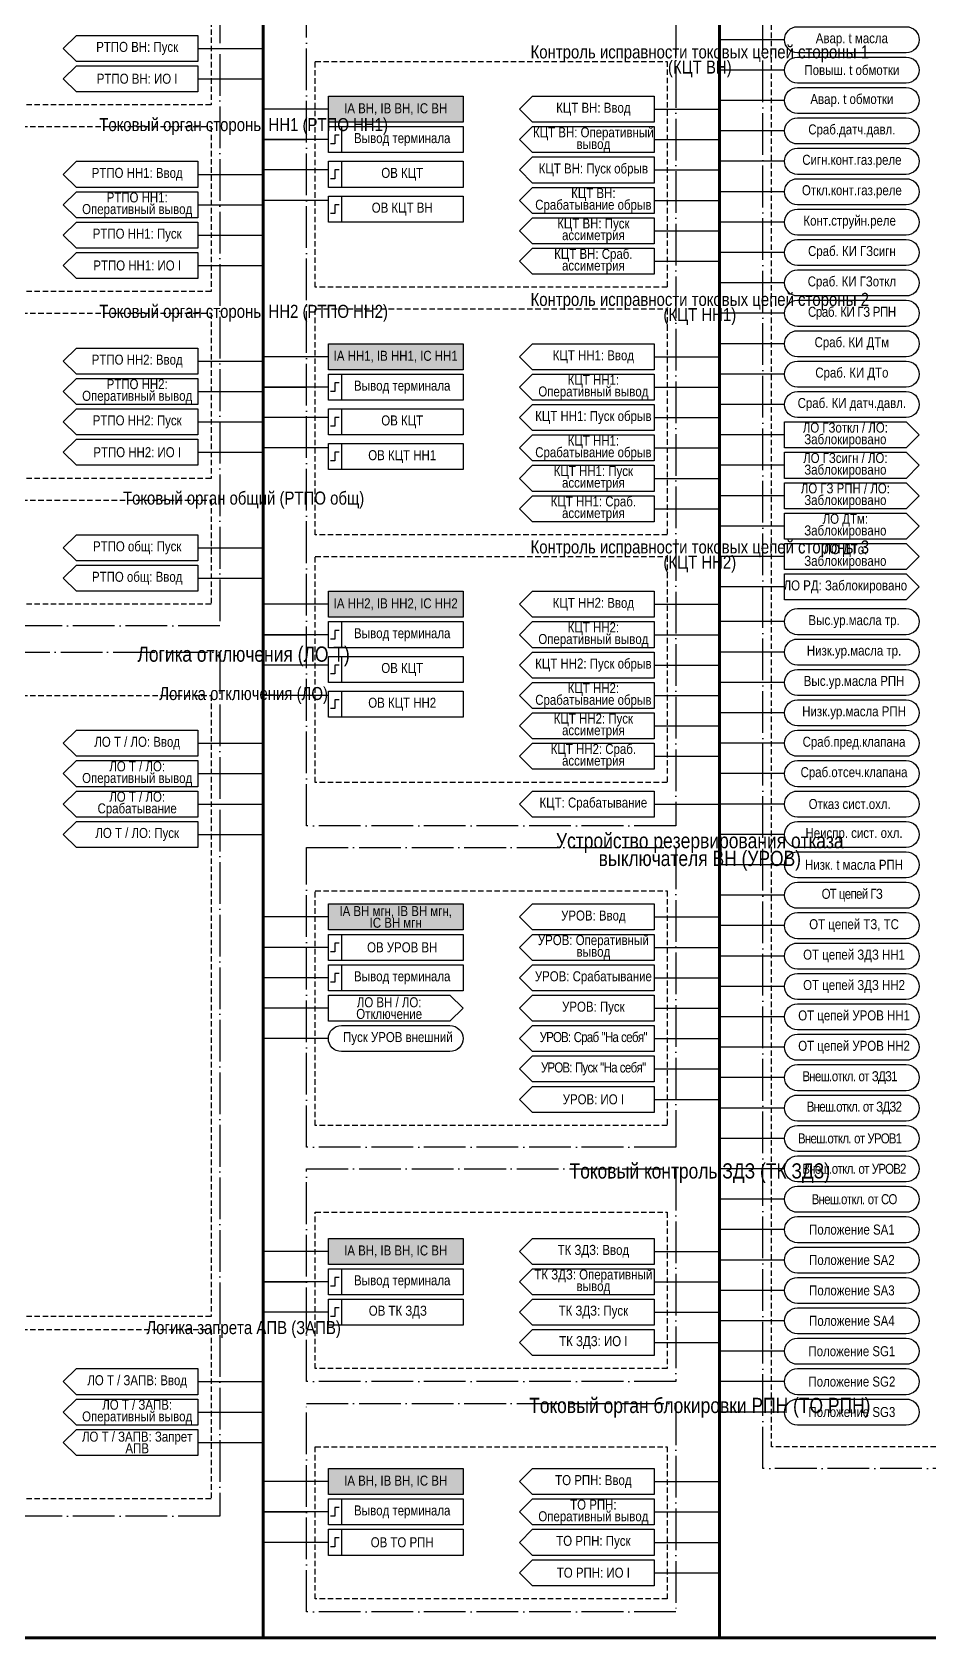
# Model space of a CAD drawing. Header units: millimetres. Extents: x 1657 to 5785, y -558 to 1129.
# Drawn here: x 3250.8 to 3457.2, y -94 to 275.7 of the extents above; entities that cross this region are included whole.
import ezdxf

# ---------------------------------------------------------------- set-up
doc = ezdxf.new("R2010")
doc.units = ezdxf.units.MM
doc.linetypes.add('ACAD_ISO04W100', pattern=[30, 24, -3, 0, -3])
doc.linetypes.add('штриховая2', pattern=[0.375, 0.25, -0.125])
doc.layers.add('TEXT', color=7, linetype='Continuous', lineweight=25)
doc.layers.add('Основная', color=7, linetype='Continuous')
doc.styles.add('2.5_Gost_RD', font='ARIALN.TTF', dxfattribs={"height": 2.5})
doc.styles.add('3.5_Gost_RD', font='ARIALN.TTF', dxfattribs={"height": 3.5})

msp = doc.modelspace()

# ---------------------------------------------------------------- hatches: boundary and pattern name
at = {"ltscale": 100, "true_color": 0xf7931d}
h = msp.add_hatch(color=30, dxfattribs=at)
h.dxf.hatch_style = 1
h.paths.add_polyline_path([(3319, 261), (3350, 261), (3350, 255), (3319, 255)])
h = msp.add_hatch(color=30, dxfattribs=at)
h.dxf.hatch_style = 1
h.paths.add_polyline_path([(3319, 204), (3350, 204), (3350, 198), (3319, 198)])
h = msp.add_hatch(color=30, dxfattribs=at)
h.dxf.hatch_style = 1
h.paths.add_polyline_path([(3319, 147), (3350, 147), (3350, 141), (3319, 141)])
h = msp.add_hatch(color=30, dxfattribs=at)
h.dxf.hatch_style = 1
h.paths.add_polyline_path([(3319, 75), (3350, 75), (3350, 69), (3319, 69)])
h = msp.add_hatch(color=30, dxfattribs=at)
h.dxf.hatch_style = 1
h.paths.add_polyline_path([(3319, -2), (3350, -2), (3350, -8), (3319, -8)])
h = msp.add_hatch(color=30, dxfattribs=at)
h.dxf.hatch_style = 1
h.paths.add_polyline_path([(3319, -55), (3350, -55), (3350, -61), (3319, -61)])

# ---------------------------------------------------------------- linework, layer by layer
at = {"lineweight": 100, "ltscale": 100}
for p, q in [((3304, 562), (3304, -94)), ((3409, 562), (3409, -94)), ((2989, -94), (3514, -94))]:
    msp.add_line(p, q, dxfattribs=at)
at = {"ltscale": 100}
for p, q in [((3261, 275), (3258, 272)), ((3261, 275), (3289, 275)), ((3424, 274), (3409, 274)), ((3258, 272), (3261, 269)), ((3289, 272), (3304, 272)), ((3261, 268), (3258, 265)), ((3261, 268), (3289, 268)), ((3424, 267), (3409, 267)), ((3258, 265), (3261, 262)), ((3289, 265), (3304, 265)), ((3424, 260), (3409, 260)), ((3319, 258), (3304, 258)), ((3394, 258), (3409, 258)), ((3424, 253), (3409, 253)), ((3319, 251), (3304, 251)), ((3304, 251), (3314, 251)), ((3394, 251), (3409, 251)), ((3424, 246), (3409, 246)), ((3289, 243), (3304, 243)), ((3319, 244), (3304, 244)), ((3394, 244), (3409, 244)), ((3319, 237), (3304, 237)), ((3394, 237), (3409, 237)), ((3424, 239), (3409, 239)), ((3289, 236), (3304, 236)), ((3261, 232), (3258, 229)), ((3261, 232), (3289, 232)), ((3394, 230), (3409, 230)), ((3424, 232), (3409, 232)), ((3258, 229), (3261, 226)), ((3289, 229), (3304, 229)), ((3261, 225), (3258, 222)), ((3258, 222), (3261, 219)), ((3261, 225), (3289, 225)), ((3289, 222), (3304, 222)), ((3394, 223), (3409, 223)), ((3424, 225), (3409, 225)), ((3424, 218), (3409, 218)), ((3424, 211), (3409, 211)), ((3424, 204), (3409, 204)), ((3289, 200), (3304, 200)), ((3319, 201), (3304, 201)), ((3394, 201), (3409, 201)), ((3424, 197), (3409, 197)), ((3289, 193), (3304, 193)), ((3319, 194), (3304, 194)), ((3304, 194), (3314, 194)), ((3394, 194), (3409, 194)), ((3261, 189), (3258, 186)), ((3261, 189), (3289, 189)), ((3424, 190), (3409, 190)), ((3258, 186), (3261, 183)), ((3289, 186), (3304, 186)), ((3319, 187), (3304, 187)), ((3394, 187), (3409, 187)), ((3261, 182), (3258, 179)), ((3261, 182), (3289, 182)), ((3424, 183), (3409, 183)), ((3258, 179), (3261, 176)), ((3289, 179), (3304, 179)), ((3319, 180), (3304, 180)), ((3394, 180), (3409, 180)), ((3424, 176), (3409, 176)), ((3394, 173), (3409, 173)), ((3424, 169), (3409, 169)), ((3394, 166), (3409, 166)), ((3261, 160), (3258, 157)), ((3261, 160), (3289, 160)), ((3424, 162), (3409, 162)), ((3258, 157), (3261, 154)), ((3289, 157), (3304, 157)), ((3261, 153), (3258, 150)), ((3261, 153), (3289, 153)), ((3289, 153), (3289, 147)), ((3424, 155), (3409, 155)), ((3258, 150), (3261, 147)), ((3289, 150), (3304, 150)), ((3424, 148), (3409, 148)), ((3289, 147), (3261, 147)), ((3319, 144), (3304, 144)), ((3394, 144), (3409, 144)), ((3319, 137), (3304, 137)), ((3304, 137), (3314, 137)), ((3394, 137), (3409, 137)), ((3424, 140), (3409, 140)), ((3319, 130), (3304, 130)), ((3394, 130), (3409, 130)), ((3424, 133), (3409, 133)), ((3424, 126), (3409, 126)), ((3319, 123), (3304, 123)), ((3394, 123), (3409, 123)), ((3424, 119), (3409, 119)), ((3394, 116), (3409, 116)), ((3289, 112), (3304, 112)), ((3424, 112), (3409, 112)), ((3394, 109), (3409, 109)), ((3289, 105), (3304, 105)), ((3424, 105), (3409, 105)), ((3289, 98), (3304, 98)), ((3394, 98), (3409, 98)), ((3424, 98), (3409, 98)), ((3289, 91), (3304, 91)), ((3424, 91), (3409, 91)), ((3424, 84), (3409, 84)), ((3424, 77), (3409, 77)), ((3319, 72), (3304, 72)), ((3394, 72), (3409, 72)), ((3424, 70), (3409, 70)), ((3319, 65), (3304, 65)), ((3394, 65), (3409, 65)), ((3424, 63), (3409, 63)), ((3319, 58), (3304, 58)), ((3394, 58), (3409, 58)), ((3424, 56), (3409, 56)), ((3319, 51), (3304, 51)), ((3394, 51), (3409, 51)), ((3424, 49), (3409, 49)), ((3319, 44), (3304, 44)), ((3394, 44), (3409, 44)), ((3424, 42), (3409, 42)), ((3394, 37), (3409, 37)), ((3424, 35), (3409, 35)), ((3394, 30), (3409, 30)), ((3424, 28), (3409, 28)), ((3424, 21), (3409, 21)), ((3424, 14), (3409, 14)), ((3424, 7), (3409, 7)), ((3424, 0), (3409, 0)), ((3319, -5), (3304, -5)), ((3394, -5), (3409, -5)), ((3424, -7), (3409, -7)), ((3319, -12), (3304, -12)), ((3304, -12), (3314, -12)), ((3394, -12), (3409, -12)), ((3424, -14), (3409, -14)), ((3366, -16), (3363, -19)), ((3366, -16), (3394, -16)), ((3319, -19), (3304, -19)), ((3363, -19), (3366, -22)), ((3394, -19), (3409, -19)), ((3424, -21), (3409, -21)), ((3366, -23), (3363, -26)), ((3366, -23), (3394, -23)), ((3363, -26), (3366, -29)), ((3394, -26), (3409, -26)), ((3424, -28), (3409, -28)), ((3261, -32), (3258, -35)), ((3258, -35), (3261, -38)), ((3289, -35), (3304, -35)), ((3424, -35), (3409, -35)), ((3289, -42), (3304, -42)), ((3424, -42), (3409, -42)), ((3289, -49), (3304, -49)), ((3319, -58), (3304, -58)), ((3394, -58), (3409, -58)), ((3319, -65), (3304, -65)), ((3304, -65), (3314, -65)), ((3394, -65), (3409, -65)), ((3366, -69), (3363, -72)), ((3366, -69), (3394, -69)), ((3319, -72), (3304, -72)), ((3363, -72), (3366, -75)), ((3394, -72), (3409, -72)), ((3366, -76), (3363, -79)), ((3366, -76), (3394, -76)), ((3363, -79), (3366, -82)), ((3394, -79), (3409, -79))]:
    msp.add_line(p, q, dxfattribs=at)
at = {"color": 251, "linetype": 'ACAD_ISO04W100', "lineweight": 30, "ltscale": 0.4, "true_color": 0x58595b}
for points in [[(3209, 307), (3294, 307), (3294, 139), (3209, 139)], [(3419, 302), (3504, 302), (3504, -55), (3419, -55)], [(3314, 280), (3399, 280), (3399, 93), (3314, 93)], [(3209, 133), (3294, 133), (3294, -66), (3209, -66)], [(3314, 88), (3399, 88), (3399, 19), (3314, 19)], [(3314, 14), (3399, 14), (3399, -35), (3314, -35)], [(3314, -40), (3399, -40), (3399, -88), (3314, -88)]]:
    msp.add_lwpolyline(points, close=True, dxfattribs=at)
at = {"linetype": 'штриховая2', "ltscale": 5}
for points in [[(3211, 297), (3292, 297), (3292, 259), (3211, 259)], [(3421, 292), (3502, 292), (3502, -50), (3421, -50)], [(3316, 269), (3397, 269), (3397, 217), (3316, 217)], [(3211, 254), (3292, 254), (3292, 216), (3211, 216)], [(3211, 211), (3292, 211), (3292, 173), (3211, 173)], [(3316, 212), (3397, 212), (3397, 160), (3316, 160)], [(3211, 168), (3292, 168), (3292, 144), (3211, 144)], [(3316, 155), (3397, 155), (3397, 103), (3316, 103)], [(3211, 123), (3292, 123), (3292, -20), (3211, -20)], [(3316, 78), (3397, 78), (3397, 24), (3316, 24)], [(3316, 4), (3397, 4), (3397, -32), (3316, -32)], [(3211, -23), (3292, -23), (3292, -62), (3211, -62)], [(3316, -50), (3397, -50), (3397, -85), (3316, -85)]]:
    msp.add_lwpolyline(points, close=True, dxfattribs=at)
at = {"ltscale": 100}
for points in [[(3258, 272), (3261, 275), (3289, 275), (3289, 269), (3261, 269), (3258, 272)], [(3258, 265), (3261, 268), (3289, 268), (3289, 262), (3261, 262), (3258, 265)], [(3258, 243), (3261, 246), (3289, 246), (3289, 240), (3261, 240), (3258, 243)], [(3258, 236), (3261, 239), (3289, 239), (3289, 233), (3261, 233), (3258, 236)], [(3258, 229), (3261, 232), (3289, 232), (3289, 226), (3261, 226), (3258, 229)], [(3258, 222), (3261, 225), (3289, 225), (3289, 219), (3261, 219), (3258, 222)], [(3258, 200), (3261, 203), (3289, 203), (3289, 197), (3261, 197), (3258, 200)], [(3258, 193), (3261, 196), (3289, 196), (3289, 190), (3261, 190), (3258, 193)], [(3258, 186), (3261, 189), (3289, 189), (3289, 183), (3261, 183), (3258, 186)], [(3424, 186), (3452, 186), (3455, 183), (3452, 180), (3424, 180), (3424, 186)], [(3258, 179), (3261, 182), (3289, 182), (3289, 176), (3261, 176), (3258, 179)], [(3424, 179), (3452, 179), (3455, 176), (3452, 173), (3424, 173), (3424, 179)], [(3424, 172), (3452, 172), (3455, 169), (3452, 166), (3424, 166), (3424, 172)], [(3424, 165), (3452, 165), (3455, 162), (3452, 159), (3424, 159), (3424, 165)], [(3258, 157), (3261, 160), (3289, 160), (3289, 154), (3261, 154), (3258, 157)], [(3424, 158), (3452, 158), (3455, 155), (3452, 152), (3424, 152), (3424, 158)], [(3424, 151), (3452, 151), (3455, 148), (3452, 145), (3424, 145), (3424, 151)], [(3258, 112), (3261, 115), (3289, 115), (3289, 109), (3261, 109), (3258, 112)], [(3258, 105), (3261, 108), (3289, 108), (3289, 102), (3261, 102), (3258, 105)], [(3319, 54), (3347, 54), (3350, 51), (3347, 48), (3319, 48), (3319, 54)], [(3363, -5), (3366, -2), (3394, -2), (3394, -8), (3366, -8), (3363, -5)], [(3363, -12), (3366, -9), (3394, -9), (3394, -15), (3366, -15), (3363, -12)], [(3363, -19), (3366, -16), (3394, -16), (3394, -22), (3366, -22), (3363, -19)], [(3363, -26), (3366, -23), (3394, -23), (3394, -29), (3366, -29), (3363, -26)], [(3258, -35), (3261, -32), (3289, -32), (3289, -38), (3261, -38), (3258, -35)], [(3258, -42), (3261, -39), (3289, -39), (3289, -45), (3261, -45), (3258, -42)], [(3258, -49), (3261, -46), (3289, -46), (3289, -52), (3261, -52), (3258, -49)], [(3363, -58), (3366, -55), (3394, -55), (3394, -61), (3366, -61), (3363, -58)], [(3363, -65), (3366, -62), (3394, -62), (3394, -68), (3366, -68), (3363, -65)], [(3363, -72), (3366, -69), (3394, -69), (3394, -75), (3366, -75), (3363, -72)], [(3363, -79), (3366, -76), (3394, -76), (3394, -82), (3366, -82), (3363, -79)]]:
    msp.add_lwpolyline(points, dxfattribs=at)
for points in [[(3427, 271, -1), (3427, 277), (3452, 277, -1), (3452, 271)], [(3427, 264, -1), (3427, 270), (3452, 270, -1), (3452, 264)], [(3427, 257, -1), (3427, 263), (3452, 263, -1), (3452, 257)], [(3427, 250, -1), (3427, 256), (3452, 256, -1), (3452, 250)], [(3427, 243, -1), (3427, 249), (3452, 249, -1), (3452, 243)], [(3427, 236, -1), (3427, 242), (3452, 242, -1), (3452, 236)], [(3427, 229, -1), (3427, 235), (3452, 235, -1), (3452, 229)], [(3427, 222, -1), (3427, 228), (3452, 228, -1), (3452, 222)], [(3427, 215, -1), (3427, 221), (3452, 221, -1), (3452, 215)], [(3427, 208, -1), (3427, 214), (3452, 214, -1), (3452, 208)], [(3427, 201, -1), (3427, 207), (3452, 207, -1), (3452, 201)], [(3427, 194, -1), (3427, 200), (3452, 200, -1), (3452, 194)], [(3427, 187, -1), (3427, 193), (3452, 193, -1), (3452, 187)], [(3427, 137, -1), (3427, 143), (3452, 143, -1), (3452, 137)], [(3427, 130, -1), (3427, 136), (3452, 136, -1), (3452, 130)], [(3427, 123, -1), (3427, 129), (3452, 129, -1), (3452, 123)], [(3427, 116, -1), (3427, 122), (3452, 122, -1), (3452, 116)], [(3427, 109, -1), (3427, 115), (3452, 115, -1), (3452, 109)], [(3427, 102, -1), (3427, 108), (3452, 108, -1), (3452, 102)], [(3427, 95, -1), (3427, 101), (3452, 101, -1), (3452, 95)], [(3427, 88, -1), (3427, 94), (3452, 94, -1), (3452, 88)], [(3427, 81, -1), (3427, 87), (3452, 87, -1), (3452, 81)], [(3427, 74, -1), (3427, 80), (3452, 80, -1), (3452, 74)], [(3427, 67, -1), (3427, 73), (3452, 73, -1), (3452, 67)], [(3427, 60, -1), (3427, 66), (3452, 66, -1), (3452, 60)], [(3427, 53, -1), (3427, 59), (3452, 59, -1), (3452, 53)], [(3427, 46, -1), (3427, 52), (3452, 52, -1), (3452, 46)], [(3322, 41, -1), (3322, 47), (3347, 47, -1), (3347, 41)], [(3427, 39, -1), (3427, 45), (3452, 45, -1), (3452, 39)], [(3427, 32, -1), (3427, 38), (3452, 38, -1), (3452, 32)], [(3427, 25, -1), (3427, 31), (3452, 31, -1), (3452, 25)], [(3427, 18, -1), (3427, 24), (3452, 24, -1), (3452, 18)], [(3427, 11, -1), (3427, 17), (3452, 17, -1), (3452, 11)], [(3427, 4, -1), (3427, 10), (3452, 10, -1), (3452, 4)], [(3427, -3, -1), (3427, 3), (3452, 3, -1), (3452, -3)], [(3427, -10, -1), (3427, -4), (3452, -4, -1), (3452, -10)], [(3427, -17, -1), (3427, -11), (3452, -11, -1), (3452, -17)], [(3427, -24, -1), (3427, -18), (3452, -18, -1), (3452, -24)], [(3427, -31, -1), (3427, -25), (3452, -25, -1), (3452, -31)], [(3427, -38, -1), (3427, -32), (3452, -32, -1), (3452, -38)], [(3427, -45, -1), (3427, -39), (3452, -39, -1), (3452, -45)]]:
    msp.add_lwpolyline(points, format="xyb", close=True, dxfattribs=at)
for points in [[(3319, 261), (3350, 261), (3350, 255), (3319, 255)], [(3319, 254), (3322, 254), (3322, 248), (3319, 248)], [(3319, 254), (3350, 254), (3350, 248), (3319, 248)], [(3319, 246), (3322, 246), (3322, 240), (3319, 240)], [(3319, 246), (3350, 246), (3350, 240), (3319, 240)], [(3319, 238), (3322, 238), (3322, 232), (3319, 232)], [(3319, 238), (3350, 238), (3350, 232), (3319, 232)], [(3319, 204), (3350, 204), (3350, 198), (3319, 198)], [(3319, 197), (3322, 197), (3322, 191), (3319, 191)], [(3319, 197), (3350, 197), (3350, 191), (3319, 191)], [(3319, 189), (3322, 189), (3322, 183), (3319, 183)], [(3319, 189), (3350, 189), (3350, 183), (3319, 183)], [(3319, 181), (3322, 181), (3322, 175), (3319, 175)], [(3319, 181), (3350, 181), (3350, 175), (3319, 175)], [(3319, 147), (3350, 147), (3350, 141), (3319, 141)], [(3319, 140), (3322, 140), (3322, 134), (3319, 134)], [(3319, 140), (3350, 140), (3350, 134), (3319, 134)], [(3319, 132), (3322, 132), (3322, 126), (3319, 126)], [(3319, 132), (3350, 132), (3350, 126), (3319, 126)], [(3319, 124), (3322, 124), (3322, 118), (3319, 118)], [(3319, 124), (3350, 124), (3350, 118), (3319, 118)], [(3319, 75), (3350, 75), (3350, 69), (3319, 69)], [(3366, 75), (3394, 75), (3394, 69), (3366, 69), (3363, 72)], [(3319, 68), (3322, 68), (3322, 62), (3319, 62)], [(3319, 68), (3350, 68), (3350, 62), (3319, 62)], [(3366, 68), (3394, 68), (3394, 62), (3366, 62), (3363, 65)], [(3319, 61), (3350, 61), (3350, 55), (3319, 55)], [(3319, 61), (3322, 61), (3322, 55), (3319, 55)], [(3366, 61), (3394, 61), (3394, 55), (3366, 55), (3363, 58)], [(3366, 54), (3394, 54), (3394, 48), (3366, 48), (3363, 51)], [(3366, 47), (3394, 47), (3394, 41), (3366, 41), (3363, 44)], [(3366, 40), (3394, 40), (3394, 34), (3366, 34), (3363, 37)], [(3366, 33), (3394, 33), (3394, 27), (3366, 27), (3363, 30)], [(3319, -2), (3350, -2), (3350, -8), (3319, -8)], [(3319, -9), (3322, -9), (3322, -15), (3319, -15)], [(3319, -9), (3350, -9), (3350, -15), (3319, -15)], [(3319, -16), (3322, -16), (3322, -22), (3319, -22)], [(3319, -16), (3350, -16), (3350, -22), (3319, -22)], [(3319, -55), (3350, -55), (3350, -61), (3319, -61)], [(3319, -62), (3322, -62), (3322, -68), (3319, -68)], [(3319, -62), (3350, -62), (3350, -68), (3319, -68)], [(3319, -69), (3322, -69), (3322, -75), (3319, -75)], [(3319, -69), (3350, -69), (3350, -75), (3319, -75)]]:
    msp.add_lwpolyline(points, close=True, dxfattribs=at)
at = {"lineweight": 30, "ltscale": 100}
for points in [[(3321.5, 252), (3320.5, 252), (3320.5, 250), (3319.5, 250)], [(3321.5, 244), (3320.5, 244), (3320.5, 242), (3319.5, 242)], [(3321.5, 236), (3320.5, 236), (3320.5, 234), (3319.5, 234)], [(3321.5, 195), (3320.5, 195), (3320.5, 193), (3319.5, 193)], [(3321.5, 187), (3320.5, 187), (3320.5, 185), (3319.5, 185)], [(3321.5, 179), (3320.5, 179), (3320.5, 177), (3319.5, 177)], [(3321.5, 138), (3320.5, 138), (3320.5, 136), (3319.5, 136)], [(3321.5, 130), (3320.5, 130), (3320.5, 128), (3319.5, 128)], [(3321.5, 122), (3320.5, 122), (3320.5, 120), (3319.5, 120)], [(3321.5, 66), (3320.5, 66), (3320.5, 64), (3319.5, 64)], [(3321.5, 59), (3320.5, 59), (3320.5, 57), (3319.5, 57)], [(3321.5, -11), (3320.5, -11), (3320.5, -13), (3319.5, -13)], [(3321.5, -18), (3320.5, -18), (3320.5, -20), (3319.5, -20)], [(3321.5, -64), (3320.5, -64), (3320.5, -66), (3319.5, -66)], [(3321.5, -71), (3320.5, -71), (3320.5, -73), (3319.5, -73)]]:
    msp.add_lwpolyline(points, dxfattribs=at)
at = {"layer": 'Основная', "ltscale": 100}
for points in [[(3394, 261), (3394, 255), (3366, 255), (3363, 258), (3366, 261)], [(3394, 254), (3394, 248), (3366, 248), (3363, 251), (3366, 254)], [(3394, 247), (3394, 241), (3366, 241), (3363, 244), (3366, 247)], [(3394, 240), (3394, 234), (3366, 234), (3363, 237), (3366, 240)], [(3394, 233), (3394, 227), (3366, 227), (3363, 230), (3366, 233)], [(3394, 226), (3394, 220), (3366, 220), (3363, 223), (3366, 226)], [(3394, 204), (3394, 198), (3366, 198), (3363, 201), (3366, 204)], [(3394, 197), (3394, 191), (3366, 191), (3363, 194), (3366, 197)], [(3394, 190), (3394, 184), (3366, 184), (3363, 187), (3366, 190)], [(3394, 183), (3394, 177), (3366, 177), (3363, 180), (3366, 183)], [(3394, 176), (3394, 170), (3366, 170), (3363, 173), (3366, 176)], [(3394, 169), (3394, 163), (3366, 163), (3363, 166), (3366, 169)], [(3394, 147), (3394, 141), (3366, 141), (3363, 144), (3366, 147)], [(3394, 140), (3394, 134), (3366, 134), (3363, 137), (3366, 140)], [(3394, 133), (3394, 127), (3366, 127), (3363, 130), (3366, 133)], [(3394, 126), (3394, 120), (3366, 120), (3363, 123), (3366, 126)], [(3394, 119), (3394, 113), (3366, 113), (3363, 116), (3366, 119)], [(3394, 112), (3394, 106), (3366, 106), (3363, 109), (3366, 112)], [(3289, 101), (3289, 95), (3261, 95), (3258, 98), (3261, 101)], [(3394, 101), (3394, 95), (3366, 95), (3363, 98), (3366, 101)], [(3289, 94), (3289, 88), (3261, 88), (3258, 91), (3261, 94)]]:
    msp.add_lwpolyline(points, close=True, dxfattribs=at)

# ---------------------------------------------------------------- texts
at = {"ltscale": 100, "attachment_point": 5}
for s, insert, char_height, width, style in [('\\A1;\\pxsm0.7;Авар. t масла ', (3439.5, 274), 2.3, 31, '2.5_Gost_RD'), ('\\pxsm0.7;РТПО ВН: Пуск', (3275, 272), 2.3, 28, '2.5_Gost_RD'), ('\\A1;\\pxsm0.7;Повыш. t обмотки', (3439.5, 267), 2.3, 31, '2.5_Gost_RD'), ('\\pxsm0.7;РТПО ВН: ИО I', (3275, 265), 2.3, 28, '2.5_Gost_RD'), ('\\A1;\\pxsm0.7;Авар. t обмотки', (3439.5, 260), 2.3, 31, '2.5_Gost_RD'), ('\\pxsm0.7;Вывод терминала', (3336, 251), 2.3, 28, '2.5_Gost_RD'), ('\\A1;\\pxsm0.7;Сраб.датч.давл.', (3439.5, 253), 2.3, 31, '2.5_Gost_RD'), ('\\pxsm0.7;РТПО НН1: Ввод', (3275, 243), 2.3, 28, '2.5_Gost_RD'), ('\\A1;\\pxsm0.7;Сигн.конт.газ.реле', (3439.5, 246), 2.3, 31, '2.5_Gost_RD'), ('\\A1;\\pxsm0.7;Откл.конт.газ.реле', (3439.5, 239), 2.3, 31, '2.5_Gost_RD'), ('\\pxsm0.7;РТПО НН1: Оперативный вывод', (3275, 236), 2.3, 28, '2.5_Gost_RD'), ('\\A1;\\pxsm0.7;Конт.струйн.реле', (3439, 232), 2.3, 31, '2.5_Gost_RD'), ('\\pxsm0.7;РТПО НН1: Пуск', (3275, 229), 2.3, 28, '2.5_Gost_RD'), ('\\A1;\\pxsm0.7;Сраб. КИ ГЗсигн', (3439.5, 225), 2.3, 31, '2.5_Gost_RD'), ('\\pxsm0.7;РТПО НН1: ИО I', (3275, 222), 2.3, 28, '2.5_Gost_RD'), ('\\A1;\\pxsm0.7;Сраб. КИ ГЗоткл', (3439.5, 218), 2.3, 31, '2.5_Gost_RD'), ('\\A1;\\pxsm0.7;{\\T0.95;Сраб. КИ ГЗ РПН}', (3439.5, 211), 2.3, 31, '2.5_Gost_RD'), ('\\A1;\\pxsm0.7;Сраб. КИ ДТм', (3439.5, 204), 2.3, 31, '2.5_Gost_RD'), ('\\pxsm0.7;РТПО НН2: Ввод', (3275, 200), 2.3, 28, '2.5_Gost_RD'), ('\\A1;\\pxsm0.7;Сраб. КИ ДТо', (3439.5, 197), 2.3, 31, '2.5_Gost_RD'), ('\\pxsm0.7;РТПО НН2: Оперативный вывод', (3275, 193), 2.3, 28, '2.5_Gost_RD'), ('\\pxsm0.7;Вывод терминала', (3336, 194), 2.3, 28, '2.5_Gost_RD'), ('\\A1;\\pxsm0.7;Сраб. КИ датч.давл.', (3439.5, 190), 2.3, 31, '2.5_Gost_RD'), ('\\pxsm0.7;РТПО НН2: Пуск', (3275, 186), 2.3, 28, '2.5_Gost_RD'), ('\\pxsm0.7;РТПО НН2: ИО I', (3275, 179), 2.3, 28, '2.5_Gost_RD'), ('\\pxsm0.7;РТПО общ: Пуск', (3275, 157), 2.3, 28, '2.5_Gost_RD'), ('\\pxsm0.7;РТПО общ: Ввод', (3275, 150), 2.3, 28, '2.5_Gost_RD'), ('\\A1;\\pxsm0.7;Выс.ур.масла тр.', (3440, 140), 2.3, 31, '2.5_Gost_RD'), ('\\pxsm0.7;Вывод терминала', (3336, 137), 2.3, 28, '2.5_Gost_RD'), ('\\pxsm0.7;{\\C30;\\c1938423;Логика отключения (ЛО Т)}', (3299.5, 132), 3.5, 85, '3.5_Gost_RD'), ('\\A1;\\pxsm0.7;Низк.ур.масла тр.', (3440, 133), 2.3, 29.7748, '2.5_Gost_RD'), ('\\A1;\\pxsm0.7;Выс.ур.масла РПН', (3440, 126), 2.3, 31, '2.5_Gost_RD'), ('\\A1;\\pxsm0.7;Низк.ур.масла РПН', (3440, 119), 2.3, 29.7748, '2.5_Gost_RD'), ('\\A1;\\pxsm0.7;Сраб.пред.клапана', (3440, 112), 2.3, 31, '2.5_Gost_RD'), ('\\A1;\\pxsm0.7;Сраб.отсеч.клапана', (3440, 105), 2.3, 31, '2.5_Gost_RD'), ('\\A1;\\pxsm0.7;Отказ сист.охл.', (3439, 98), 2.3, 31, '2.5_Gost_RD'), ('\\A1;\\pxsm0.7;Неиспр. сист. охл.', (3440, 91), 2.3, 29.7748, '2.5_Gost_RD'), ('\\A1;\\pxsm0.7;Низк. t масла РПН', (3440, 84), 2.3, 29.7748, '2.5_Gost_RD'), ('\\pxsm0.7;{\\T0.9;ОТ цепей ГЗ}', (3439.5, 77), 2.3, 31, '2.5_Gost_RD'), ('УРОВ: Ввод', (3380, 72), 2.3, 28, '2.5_Gost_RD'), ('\\pxsm0.7;УРОВ: Оперативный вывод', (3380, 65), 2.3, 28, '2.5_Gost_RD'), ('\\pxsm0.7;ОТ цепей ЗДЗ НН1', (3440, 63), 2.3, 31, '2.5_Gost_RD'), ('\\pxsm0.7;ОТ цепей ЗДЗ НН2', (3440, 56), 2.3, 31, '2.5_Gost_RD'), ('\\pxsm0.7;ОТ цепей УРОВ НН1', (3440, 49), 2.3, 31, '2.5_Gost_RD'), ('\\pxsm0.7;ОТ цепей УРОВ НН2', (3440, 42), 2.3, 31, '2.5_Gost_RD'), ('\\pxsm0.7;{\\T0.9;Внеш.откл. от ЗДЗ1}', (3439, 35), 2.3, 31, '2.5_Gost_RD'), ('\\pxsm0.7;{\\T0.9;Внеш.откл. от ЗДЗ2}', (3440, 28), 2.3, 31, '2.5_Gost_RD'), ('\\pxsm0.7;{\\T0.9;Внеш.откл. от УРОВ1}', (3439, 21), 2.3, 31, '2.5_Gost_RD'), ('\\pxsm0.7;{\\C30;\\c1938423;Токовый контроль ЗДЗ (ТК ЗДЗ)}', (3404.5, 13), 3.5, 85, '3.5_Gost_RD'), ('\\pxsm0.7;{\\T0.9;Внеш.откл. от УРОВ2}', (3440, 14), 2.3, 31, '2.5_Gost_RD'), ('\\pxsm0.7;{\\T0.9;Внеш.откл. от СО}', (3440, 7), 2.3, 31, '2.5_Gost_RD'), ('\\pxsm0.7;Положение SA1', (3439.5, 0), 2.3, 31, '2.5_Gost_RD'), ('\\pxsm0.7;ТК ЗДЗ: Ввод', (3380, -5), 2.3, 28, '2.5_Gost_RD'), ('\\pxsm0.7;Положение SA2', (3439.5, -7), 2.3, 31, '2.5_Gost_RD'), ('\\pxsm0.7;ТК ЗДЗ: Оперативный вывод', (3380, -12), 2.3, 28, '2.5_Gost_RD'), ('\\pxsm0.7;Положение SA3', (3439.5, -14), 2.3, 31, '2.5_Gost_RD'), ('\\pxsm0.7;ОВ ТК ЗДЗ ', (3335, -19), 2.3, 28, '2.5_Gost_RD'), ('\\pxsm0.7;ТК ЗДЗ: Пуск', (3380, -19), 2.3, 28, '2.5_Gost_RD'), ('\\pxsm0.7;Положение SA4', (3439.5, -21), 2.3, 31, '2.5_Gost_RD'), ('\\pxsm0.7;ТК ЗДЗ: ИО I', (3380, -26), 2.3, 28, '2.5_Gost_RD'), ('\\pxsm0.7;Положение SG1', (3439.5, -28), 2.3, 31, '2.5_Gost_RD'), ('\\pxsm0.7,t10;Положение SG2', (3439.5, -35), 2.3, 31, '2.5_Gost_RD'), ('\\pxsm0.7;Положение SG3', (3439.5, -42), 2.3, 31, '2.5_Gost_RD'), ('\\pxsm0.7;ТО РПН: Ввод', (3380, -58), 2.3, 28, '2.5_Gost_RD'), ('\\pxsm0.7;ТО РПН: Оперативный вывод', (3380, -65), 2.3, 27.0952, '2.5_Gost_RD'), ('\\pxsm0.7;ОВ ТО РПН ', (3336, -72), 2.3, 28, '2.5_Gost_RD'), ('\\pxsm0.7;ТО РПН: Пуск', (3380, -72), 2.3, 28, '2.5_Gost_RD'), ('\\pxsm0.7;ТО РПН: ИО I', (3380, -79), 2.3, 28, '2.5_Gost_RD')]:
    msp.add_mtext(s, dxfattribs=dict(at, insert=insert, char_height=char_height, width=width, style=style))
at = {"color": 30, "ltscale": 100, "true_color": 0xf7931d, "attachment_point": 5, "style": '3.5_Gost_RD'}
for s, insert, char_height, width in [('\\pxsm0.7;Контроль исправности токовых цепей стороны 1 (КЦТ ВН)', (3404.5, 269), 3, 81), ('\\pxsm0.7;Контроль исправности токовых цепей стороны 2 (КЦТ НН1)', (3404.5, 212), 3, 81), ('\\pxsm0.7;Контроль исправности токовых цепей стороны 3 (КЦТ НН2)', (3404.5, 155), 3, 81), ('\\pxsm0.7;Логика отключения (ЛО)', (3299.5, 123), 3, 81), ('\\pxsm0.7;Устройство резервирования отказа выключателя ВН (УРОВ)', (3404.5, 87), 3.5, 85), ('\\pxsm0.7;Логика запрета АПВ (ЗАПВ)', (3299.5, -23), 3, 81), ('\\pxsm0.7;Токовый орган блокировки РПН (ТО РПН)', (3404.5, -41), 3.5, 85)]:
    msp.add_mtext(s, dxfattribs=dict(at, insert=insert, char_height=char_height, width=width))
at = {"color": 0, "ltscale": 100, "char_height": 2.3, "attachment_point": 5, "style": '2.5_Gost_RD'}
for s, insert, width in [('\\pxsm0.7;{\\C256;IA ВН, IB ВН, IC ВН}', (3334.5, 258), 31), ('\\pxsm0.7;{\\C256;IA НН1, IB НН1, IC НН1}', (3334.5, 201), 31), ('\\pxsm0.7;{\\C256;IA НН2, IB НН2, IC НН2}', (3334.5, 144), 31), ('\\pxsm0.7;{\\C256;IA ВН мгн, IB ВН мгн, IC ВН мгн}', (3334.5, 72), 25.9291), ('{\\C256;УРОВ: Срабатывание}', (3380, 58), 28), ('\\pxsm0.7;{\\C256;УРОВ: Пуск}', (3380, 51), 28), ('\\pxsm0.7;{\\T0.9;\\C256;УРОВ: Сраб "На себя"}', (3380, 44), 28), ('\\pxsm0.7;{\\T0.9;\\C256;УРОВ: Пуск "На себя"}', (3380, 37), 28), ('\\pxsm0.7;{\\C256;IA ВН, IB ВН, IC ВН}', (3334.5, -5), 31), ('\\pxsm0.7;{\\C256;Вывод терминала}', (3336, -12), 28), ('\\pxsm0.7;{\\C256;IA ВН, IB ВН, IC ВН}', (3334.5, -58), 31), ('\\pxsm0.7;{\\C256;Вывод терминала}', (3336, -65), 28)]:
    msp.add_mtext(s, dxfattribs=dict(at, insert=insert, width=width))
at = {"color": 30, "ltscale": 100, "char_height": 3, "width": 81, "attachment_point": 5, "style": '3.5_Gost_RD'}
for s, insert in [('\\pxsm0.7;Токовый орган стороны НН1 (РТПО НН1)', (3299.5, 254)), ('\\pxsm0.7;Токовый орган стороны НН2 (РТПО НН2)', (3299.5, 211)), ('\\pxsm0.7;Токовый орган общий (РТПО общ)', (3299.5, 168))]:
    msp.add_mtext(s, dxfattribs=dict(at, insert=insert))
at = {"layer": 'TEXT', "color": 0, "ltscale": 100, "char_height": 2.3, "attachment_point": 5, "style": '2.5_Gost_RD'}
for s, insert, width in [('\\pxsm0.7;{\\C256;ОВ КЦТ}', (3336, 243), 28), ('\\pxsm0.7;{\\C256;ОВ КЦТ}', (3336, 186), 28), ('\\pxsm0.7;{\\C256;ЛО ДТм: Заблокировано}', (3438, 162), 28), ('\\pxsm0.7;{\\C256;ЛО ДТо: Заблокировано}', (3438, 155), 28), ('\\pxsm0.7;{\\C256;ЛО РД: Заблокировано}', (3438, 148), 28), ('\\pxsm0.7;{\\C256;ОВ КЦТ}', (3336, 129), 28), ('\\pxsm0.7;{\\C256;ОВ УРОВ ВН}', (3336, 65), 28), ('\\pxsm0.7;{\\C256;Вывод терминала}', (3336, 58), 28), ('\\pxsm0.7;{\\C256;Пуск УРОВ внешний}', (3335, 44), 31), ('{\\C256;УРОВ: ИО I}', (3380, 30), 28)]:
    msp.add_mtext(s, dxfattribs=dict(at, insert=insert, width=width))
at = {"layer": 'TEXT', "ltscale": 100, "char_height": 2.3, "attachment_point": 5, "style": '2.5_Gost_RD'}
for s, insert, width in [('\\pxsm0.7;ЛО ГЗоткл / ЛО:\\PЗаблокировано', (3438, 183), 28), ('\\pxsm0.7;ЛО ГЗсигн / ЛО:\\PЗаблокировано', (3438, 176), 28), ('\\pxsm0.7;ЛО ГЗ РПН / ЛО: Заблокировано', (3438, 169), 28), ('ЛО Т / ЛО: Ввод', (3275, 112), 28), ('\\pxsm0.7;ЛО Т / ЛО: Оперативный вывод', (3275, 105), 28), ('\\pxsm0.7;ЛО Т / ЛО: Срабатывание', (3275, 98), 28), ('\\pxsm0.7;ЛО Т / ЛО: Пуск', (3275, 91), 28), ('\\pxsm0.7;ОТ цепей ТЗ, ТС', (3440, 70), 31), ('\\pxsm0.7;ЛО ВН / ЛО: Отключение', (3333, 51), 28), ('ЛО Т / ЗАПВ: Ввод', (3275, -35), 28), ('\\pxsm0.7;ЛО Т / ЗАПВ: Оперативный вывод', (3275, -42), 28), ('\\pxsm0.7;ЛО Т / ЗАПВ: Запрет АПВ', (3275, -49), 28)]:
    msp.add_mtext(s, dxfattribs=dict(at, insert=insert, width=width))
at = {"layer": 'Основная', "ltscale": 100, "char_height": 2.3, "width": 28, "attachment_point": 5, "style": '2.5_Gost_RD'}
for s, insert in [('КЦТ ВН: Ввод', (3380, 258)), ('КЦТ НН1: Ввод', (3380, 201)), ('КЦТ НН2: Ввод', (3380, 144))]:
    msp.add_mtext(s, dxfattribs=dict(at, insert=insert))
at = {"layer": 'Основная', "color": 0, "ltscale": 100, "char_height": 2.3, "width": 28, "attachment_point": 5, "style": '2.5_Gost_RD'}
for s, insert in [('\\pxsm0.7;{\\C256;КЦТ ВН: Оперативный вывод}', (3380, 251)), ('\\pxsm0.7;{\\C256;КЦТ ВН: Пуск обрыв}', (3380, 244)), ('\\pxsm0.7;{\\C256;КЦТ ВН: Срабатывание обрыв}', (3380, 237)), ('\\pxsm0.7;{\\C256;ОВ КЦТ ВН}', (3336, 235)), ('\\pxsm0.7;{\\C256;КЦТ ВН: Пуск ассиметрия}', (3380, 230)), ('\\pxsm0.7;{\\C256;КЦТ ВН: Сраб. ассиметрия}', (3380, 223)), ('\\pxsm0.7;{\\C256;КЦТ НН1: Оперативный вывод}', (3380, 194)), ('\\pxsm0.7;{\\C256;КЦТ НН1: Пуск обрыв}', (3380, 187)), ('\\pxsm0.7;{\\C256;КЦТ НН1: Срабатывание обрыв}', (3380, 180)), ('\\pxsm0.7;{\\C256;ОВ КЦТ НН1}', (3336, 178)), ('\\pxsm0.7;{\\C256;КЦТ НН1: Пуск ассиметрия}', (3380, 173)), ('\\pxsm0.7;{\\C256;КЦТ НН1: Сраб. ассиметрия}', (3380, 166)), ('\\pxsm0.7;{\\C256;КЦТ НН2: Оперативный вывод}', (3380, 137)), ('\\pxsm0.7;{\\C256;КЦТ НН2: Пуск обрыв}', (3380, 130)), ('\\pxsm0.7;{\\C256;КЦТ НН2: Срабатывание обрыв}', (3380, 123)), ('\\pxsm0.7;{\\C256;ОВ КЦТ НН2}', (3336, 121)), ('\\pxsm0.7;{\\C256;КЦТ НН2: Пуск ассиметрия}', (3380, 116)), ('\\pxsm0.7;{\\C256;КЦТ НН2: Сраб. ассиметрия}', (3380, 109)), ('\\pxsm0.7;{\\C256;КЦТ: Срабатывание}', (3380, 98))]:
    msp.add_mtext(s, dxfattribs=dict(at, insert=insert))

doc.saveas('drawing.dxf')
